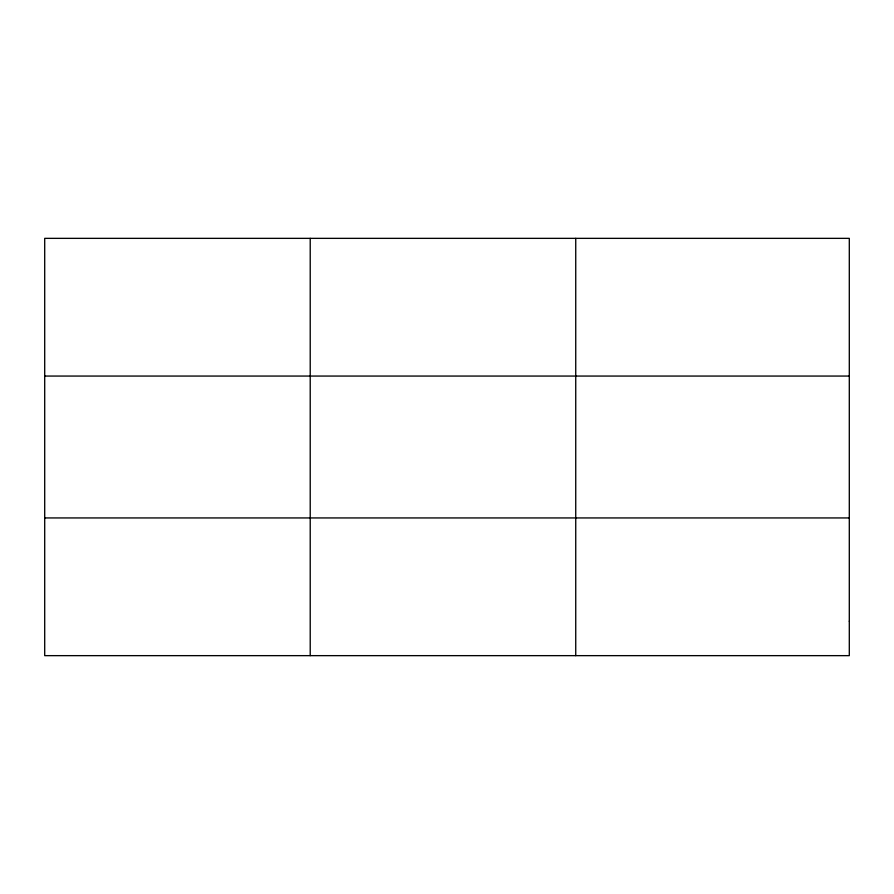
<?xml version="1.0" encoding="UTF-8"?>
<svg xmlns="http://www.w3.org/2000/svg" width="894" height="894" viewBox="0 0 894 894"><rect width="100%" height="100%" fill="white"/><g stroke="black" fill="none" stroke-linecap="round" stroke-linejoin="round"><path stroke-width="1.34" d="M310.218 655.648L310.218 238.352M575.736 655.648L575.736 238.352M44.7 376.061L849.3 376.061M44.7 517.939L849.3 517.939M849.3 621.218L849.3 655.648L44.7 655.648L44.7 238.352L849.3 238.352L849.3 621.218"/></g></svg>
